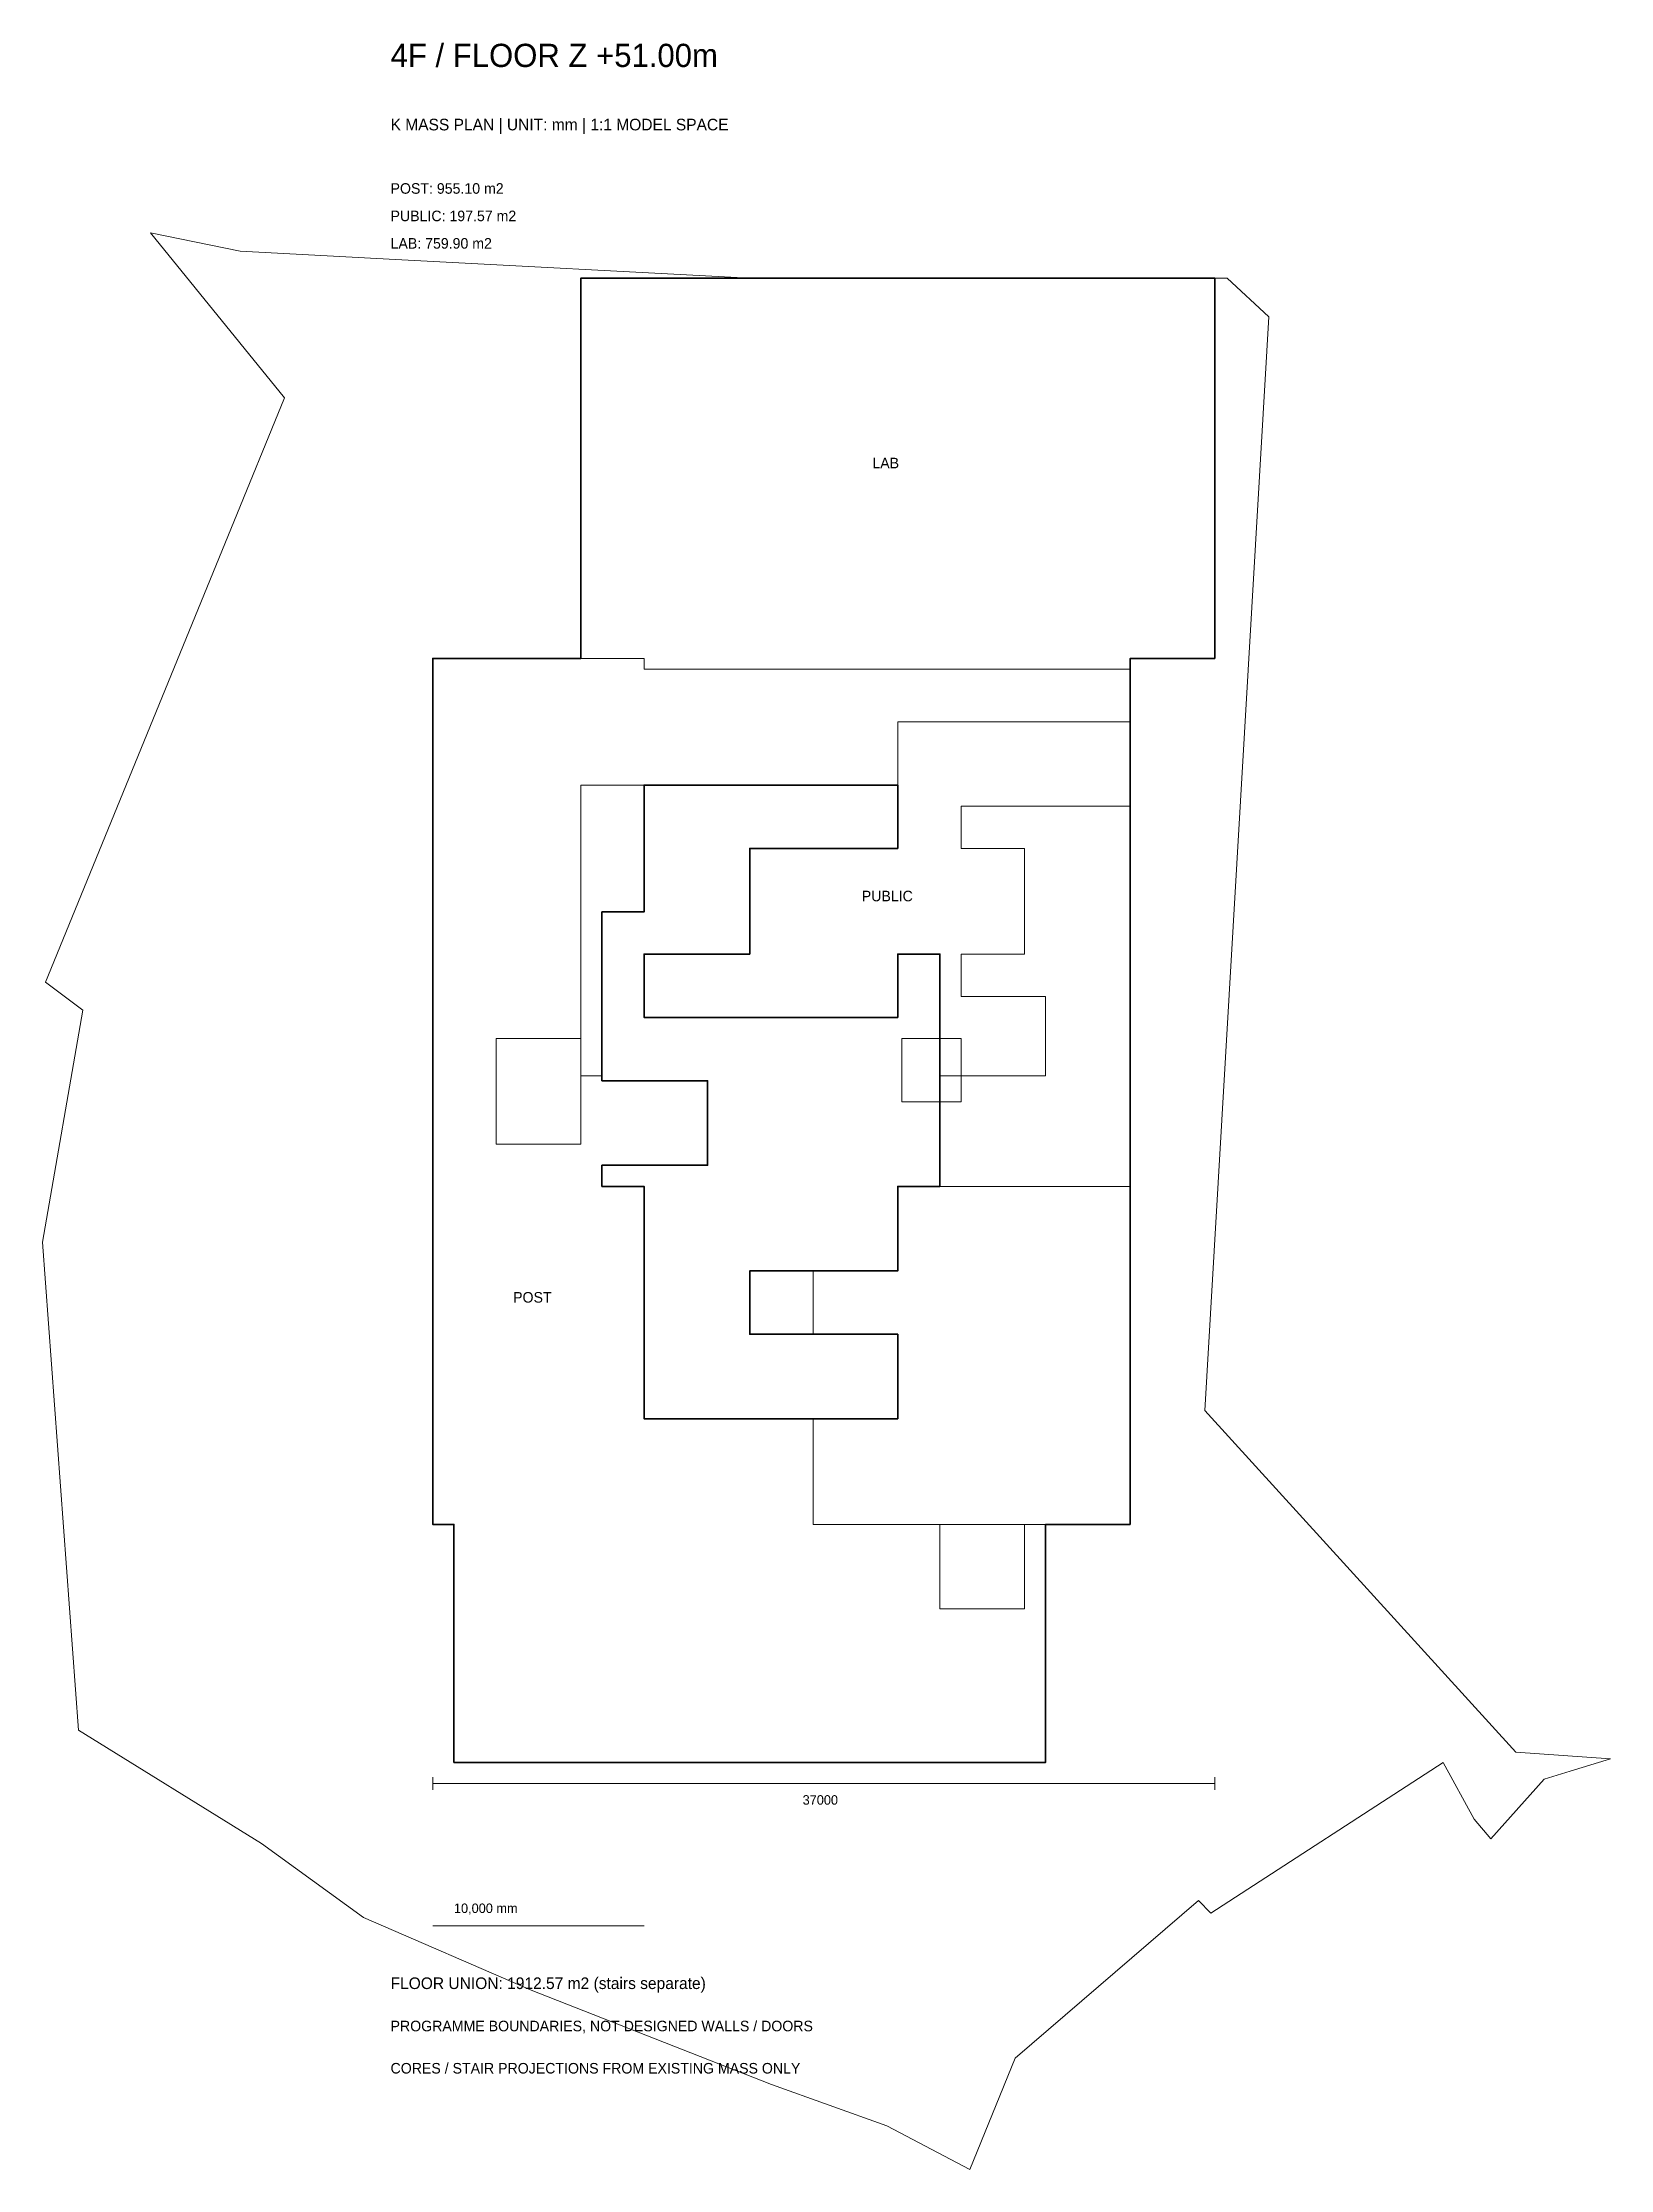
# Model space of a CAD drawing. Header units: millimetres. Extents: x -33468 to 40727, y -89542 to 11159.
import ezdxf

# ---------------------------------------------------------------- set-up
doc = ezdxf.new("R2010")
doc.units = ezdxf.units.MM
for name, color, linetype, lineweight in [('4F_CORE', 6, 'Continuous', 18), ('4F_LAB', 30, 'Continuous', 18), ('4F_POST', 5, 'Continuous', 18), ('4F_PUBLIC', 2, 'Continuous', 18), ('4F_SITE', 8, 'Continuous', 18), ('4F_SLAB', 7, 'Continuous', 35), ('4F_TEXT', 7, 'Continuous', 18)]:
    doc.layers.add(name, color=color, linetype=linetype, lineweight=lineweight)

msp = doc.modelspace()

# ---------------------------------------------------------------- linework, layer by layer
at = {"layer": '4F_CORE'}
for points in [[(-8000, -36000), (-8000, -41000), (-12000, -41000), (-12000, -36000)], [(10000, -36000), (10000, -39000), (7200, -39000), (7200, -36000)], [(9000, -59000), (13000, -59000), (13000, -63000), (9000, -63000)]]:
    msp.add_lwpolyline(points, close=True, dxfattribs=at)
at = {"layer": '4F_LAB'}
for points in [[(18000, -18517), (-5000, -18517), (-5000, -18000), (-8000, -18000), (-8000, 0), (22000, 0), (22000, -18000), (18000, -18000)], [(14000, -59000), (3000, -59000), (3000, -54000), (7000, -54000), (7000, -50000), (3000, -50000), (3000, -47000), (7000, -47000), (7000, -43000), (9000, -43000), (18000, -43000), (18000, -59000)]]:
    msp.add_lwpolyline(points, close=True, dxfattribs=at)
at = {"layer": '4F_POST'}
for points in [[(-15000, -59000), (-15000, -18000), (-8000, -18000), (-5000, -18000), (-5000, -18517), (18000, -18517), (18000, -21000), (7000, -21000), (7000, -24000), (-5000, -24000), (-8000, -24000), (-8000, -37762), (-7000, -37762), (-7000, -38000), (-2000, -38000), (-2000, -42000), (-7000, -42000), (-7000, -43000), (-5000, -43000), (-5000, -54000), (3000, -54000), (3000, -59000), (14000, -59000), (14000, -70271), (-14000, -70271), (-14000, -59000)], [(9000, -43000), (9000, -37762), (14000, -37762), (14000, -34000), (10000, -34000), (10000, -32000), (13000, -32000), (13000, -27000), (10000, -27000), (10000, -25000), (18000, -25000), (18000, -43000)], [(3000, -47000), (3000, -50000), (0, -50000), (0, -47000)]]:
    msp.add_lwpolyline(points, close=True, dxfattribs=at)
at = {"layer": '4F_PUBLIC'}
for points in [[(7000, -21000), (18000, -21000), (18000, -25000), (10000, -25000), (10000, -27000), (13000, -27000), (13000, -32000), (10000, -32000), (10000, -34000), (14000, -34000), (14000, -37762), (9000, -37762), (9000, -32000), (7000, -32000), (7000, -35000), (-5000, -35000), (-5000, -32000), (0, -32000), (0, -27000), (7000, -27000), (7000, -25000), (7000, -24000)], [(-8000, -24000), (-5000, -24000), (-5000, -30000), (-7000, -30000), (-7000, -37762), (-8000, -37762)]]:
    msp.add_lwpolyline(points, close=True, dxfattribs=at)
at = {"layer": '4F_SITE'}
msp.add_lwpolyline([(21529, -53608), (24565, -1825), (22596, 0), (0, 0), (-16759, 886), (-24124, 1276), (-28368, 2147), (-22018, -5666), (-24561, -11883), (-33330, -33325), (-31562, -34660), (-33468, -45639), (-31773, -68745), (-23106, -74114), (-18287, -77610), (-10349, -81058), (1030, -85516), (6485, -87470), (10405, -89542), (12555, -84266), (21226, -76812), (21810, -77414), (32808, -70280), (34273, -72958), (35062, -73883), (37589, -71070), (38827, -70687), (40727, -70099), (36252, -69779)], close=True, dxfattribs=at)
at = {"layer": '4F_SLAB'}
for points in [[(18000, -59000), (14000, -59000), (14000, -70271), (-14000, -70271), (-14000, -59000), (-15000, -59000), (-15000, -18000), (-8000, -18000), (-8000, 0), (22000, 0), (22000, -18000), (18000, -18000), (18000, -18517), (18000, -21000), (18000, -25000), (18000, -43000)], [(7000, -50000), (3000, -50000), (0, -50000), (0, -47000), (3000, -47000), (7000, -47000), (7000, -43000), (9000, -43000), (9000, -37762), (9000, -32000), (7000, -32000), (7000, -35000), (-5000, -35000), (-5000, -32000), (0, -32000), (0, -27000), (7000, -27000), (7000, -25000), (7000, -24000), (-5000, -24000), (-5000, -30000), (-7000, -30000), (-7000, -37762), (-7000, -38000), (-2000, -38000), (-2000, -42000), (-7000, -42000), (-7000, -43000), (-5000, -43000), (-5000, -54000), (3000, -54000), (7000, -54000)]]:
    msp.add_lwpolyline(points, close=True, dxfattribs=at)
at = {"layer": '4F_TEXT'}
for points in [[(-15000, -70971), (-15000, -71571)], [(-15000, -71271), (22000, -71271)], [(22000, -70971), (22000, -71571)], [(-15000, -78000), (-5000, -78000)]]:
    msp.add_lwpolyline(points, dxfattribs=at)

# ---------------------------------------------------------------- texts
for s, height, p in [('4F / FLOOR Z +51.00m', 1100, (-17000, 10000)), ('K MASS PLAN | UNIT: mm | 1:1 MODEL SPACE', 550, (-17000, 7000)), ('POST: 955.10 m2', 500, (-17000, 4000)), ('PUBLIC: 197.57 m2', 500, (-17000, 2700)), ('LAB: 759.90 m2', 500, (-17000, 1400)), ('LAB', 500, (5800, -9000)), ('PUBLIC', 500, (5300, -29500)), ('POST', 500, (-11200, -48500)), ('37000', 450, (2500, -72271)), ('10,000 mm', 450, (-14000, -77400)), ('FLOOR UNION: 1912.57 m2 (stairs separate)', 550, (-17000, -81000)), ('PROGRAMME BOUNDARIES, NOT DESIGNED WALLS / DOORS', 500, (-17000, -83000)), ('CORES / STAIR PROJECTIONS FROM EXISTING MASS ONLY', 500, (-17000, -85000))]:
    msp.add_text(s, height=height, dxfattribs=at).set_placement(p)

doc.saveas('drawing.dxf')
